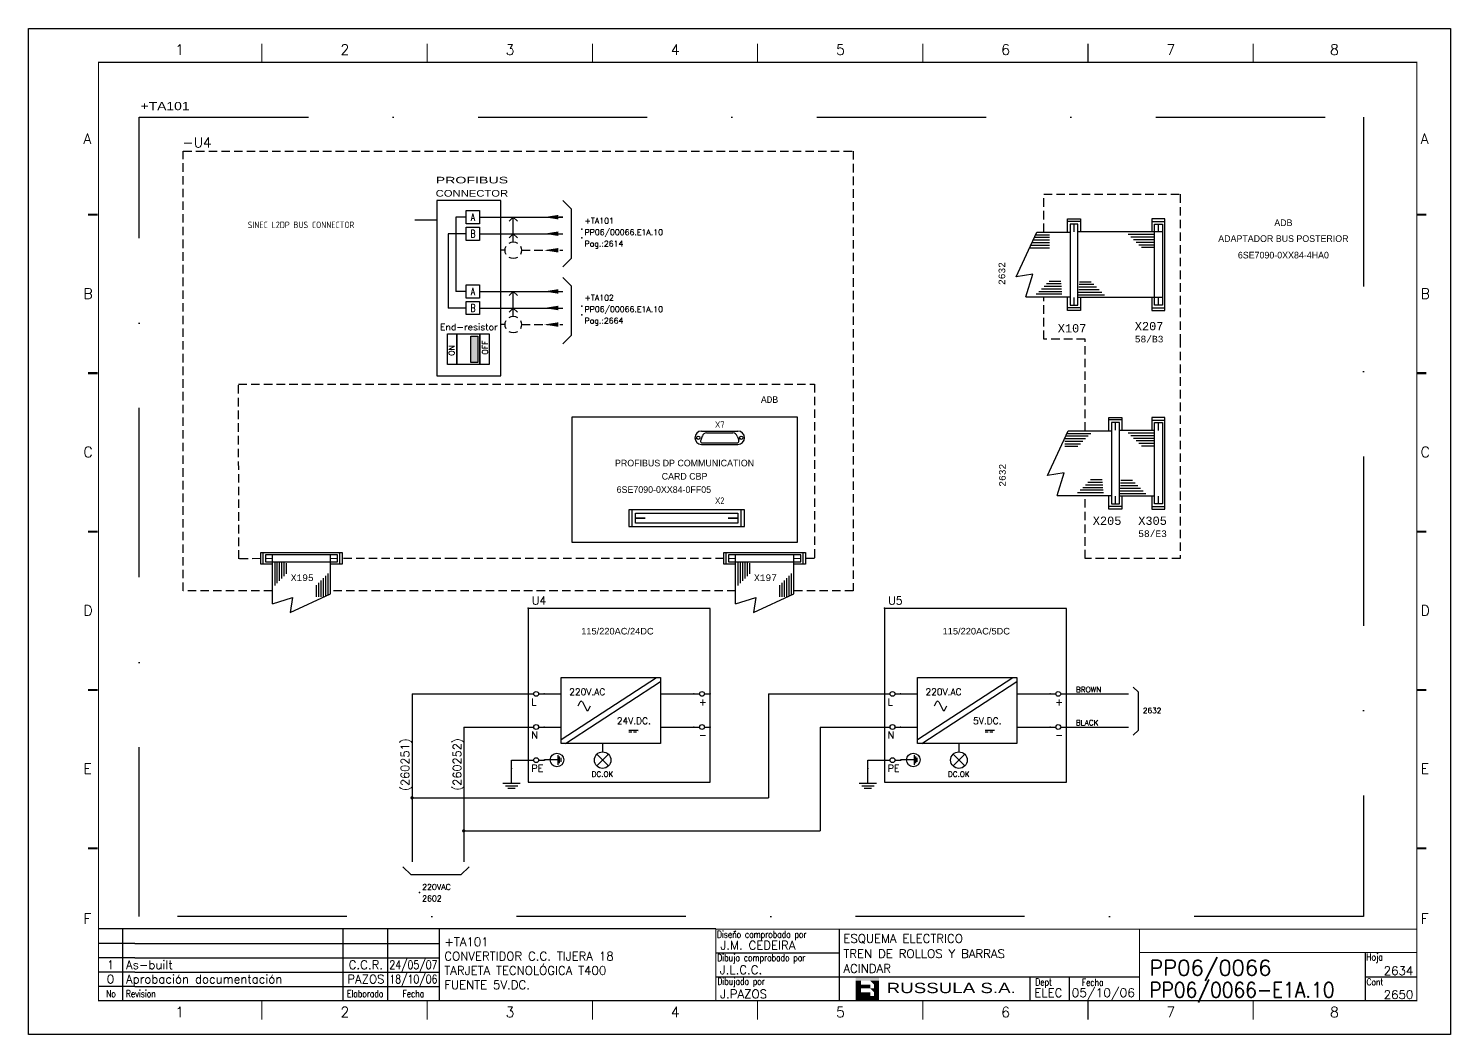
# Model space of a CAD drawing. Extents: x -25 to 1044, y -25744 to 292.
# Drawn here: x 65.1 to 485.1, y -5676.5 to -5379.5 of the extents above; entities that cross this region are included whole.
import ezdxf
from ezdxf.enums import TextEntityAlignment as Align

# ---------------------------------------------------------------- set-up
doc = ezdxf.new("R2010")
doc.units = 0
doc.header["$LTSCALE"] = 10
doc.header["$MEASUREMENT"] = 0
for name, pattern in [('DASHDOT', [1, 0.5, -0.25, 0, -0.25]), ('DASHED2', [0.375, 0.25, -0.125]), ('HIDDEN', [0.375, 0.25, -0.125])]:
    doc.linetypes.add(name, pattern=pattern)
doc.layers.get('0').update_dxf_attribs({"linetype": 'CONTINUOUS'})
for name, color, linetype in [('1', 7, 'CONTINUOUS'), ('10', 5, 'CONTINUOUS'), ('102', 7, 'CONTINUOUS'), ('2', 7, 'CONTINUOUS'), ('4', 7, 'HIDDEN'), ('8', 1, 'CONTINUOUS'), ('9', 6, 'CONTINUOUS'), ('ATRIBUTOS', 6, 'CONTINUOUS'), ('DIBUJO', 7, 'CONTINUOUS'), ('NODE', 7, 'CONTINUOUS')]:
    doc.layers.add(name, color=color, linetype=linetype)
doc.styles.add('CROSSREF', font='MONOTXT', dxfattribs={"height": 2})
doc.styles.add('DIN', font='DIN.shx', dxfattribs={"width": 0.85})
doc.styles.add('HELVETICA', font='HELV.SHX')
doc.styles.add('LABEL', font='SIMPLEX', dxfattribs={"width": 0.8, "height": 4})
doc.styles.add('ROMANS', font='romans')
doc.styles.get("Standard").update_dxf_attribs({"font": 'simplex'})
doc.styles.add('TXT', font='txt')

# ---------------------------------------------------------------- blocks, each defined once
blk = doc.blocks.new('ITEM')
at = {"layer": 'ATRIBUTOS', "style": 'HELVETICA', "width": 1.2}
blk.add_attdef('ITEM', (0, 1.25), '', height=2.5, dxfattribs=at)
blk = doc.blocks.new('ELEC0042')
at = {"layer": '102'}
for p, q in [((2, 2), (-2, 2)), ((-2, 2), (-2, -2)), ((2, -2), (2, 2)), ((-2, -2), (2, -2))]:
    blk.add_line(p, q, dxfattribs=at)
blk.add_attdef('TB', text='', height=2.25, dxfattribs=at).set_placement((0, 3), align=Align.CENTER)
at = {"layer": '102', "width": 0.75}
blk.add_attdef('TN', text='', height=2.25, dxfattribs=at).set_placement((0, 0), align=Align.MIDDLE)
blk = doc.blocks.new('$030107')
at = {"layer": '102'}
for start, end in [(150, 210), (60, 120), (330, 30), (240, 300)]:
    blk.add_arc((0, 0), 2.5, start, end, dxfattribs=at)
blk = doc.blocks.new('NOD', base_point=(237.5, 170))
at = {"layer": 'NODE'}
blk.add_point((237.5, 170), dxfattribs=at)
blk = doc.blocks.new('$$PLL21C')
for p, q in [((-2.5, 0), (-0.75, 0)), ((0.75, 0), (2.5, 0))]:
    blk.add_line(p, q)
at = {"layer": '2'}
blk.add_circle((0, 0), 0.75, dxfattribs=at)
for p in [(-2.5, 0), (2.5, 0)]:
    blk.add_blockref('NOD', p, dxfattribs=at)
at = {"layer": '8'}
blk.add_attdef('*A', (-1.5, -3.575), '', height=2.15, dxfattribs=at)
at = {"layer": '9'}
blk.add_attdef('ID', (-1.5, 1.25), '', height=2.15, dxfattribs=at)
blk = doc.blocks.new('$020203')
at = {"layer": '2'}
blk.add_line((-3.75, 0), (3.75, 0), dxfattribs=at)
at = {"layer": '4'}
blk.add_line((-3.75, -1.5), (3.75, -1.5), dxfattribs=at)
blk = doc.blocks.new('$021503')
at = {"layer": '2'}
for p, q in [((0, -10), (0, 0)), ((-3.5, -10), (3.5, -10)), ((-2.5, -11), (2.5, -11)), ((-1.5, -12), (1.5, -12))]:
    blk.add_line(p, q, dxfattribs=at)
blk.add_circle((0, -9), 5, dxfattribs=at)
blk.add_blockref('NOD', (0, 0), dxfattribs=at)
blk = doc.blocks.new('$020406')
at = {"layer": '2'}
for p, q in [((-5, 0), (-3.4, 3.2)), ((-1.6, 3.2), (0, 0)), ((0, 0), (1.6, -3.2)), ((3.4, -3.2), (5, 0))]:
    blk.add_line(p, q, dxfattribs=at)
for centre, start, end in [((-2.5, 2.8), 26.5651, 153.4349), ((2.5, -2.8), 206.5651, 333.4349)]:
    blk.add_arc(centre, 1, start, end, dxfattribs=at)
blk = doc.blocks.new('$PP313')
at = {"layer": '2'}
blk.add_blockref('NOD', (0, 0), dxfattribs=at)
at = {"layer": '8'}
blk.add_attdef('1A', (1, -3.325), '', height=2.15, dxfattribs=at)
at = {"layer": '9'}
blk.add_attdef('ID', (1, 1), '', height=2.15, dxfattribs=at)
blk = doc.blocks.new('$$PLR12C')
for p, q in [((-2.5, 0), (-0.75, 0)), ((0.75, 0), (2.5, 0))]:
    blk.add_line(p, q)
at = {"layer": '2'}
blk.add_circle((0, 0), 0.75, dxfattribs=at)
for p in [(-2.5, 0), (2.5, 0)]:
    blk.add_blockref('NOD', p, dxfattribs=at)
at = {"layer": '8'}
blk.add_attdef('*A', text='', height=2.15, dxfattribs=at).set_placement((1.5, -3.575), align=Align.RIGHT)
at = {"layer": '9'}
blk.add_attdef('ID', text='', height=2.15, dxfattribs=at).set_placement((1.5, 1.25), align=Align.RIGHT)
blk = doc.blocks.new('$021501')
at = {"layer": '2'}
for p, q in [((0, -6), (0, 0)), ((-3.5, -6), (3.5, -6)), ((-2.5, -7), (2.5, -7)), ((-1.5, -8), (1.5, -8))]:
    blk.add_line(p, q, dxfattribs=at)
blk.add_blockref('NOD', (0, 0), dxfattribs=at)
blk = doc.blocks.new('newcajec')
at = {"layer": '1'}
for p, q in [((179.4, 20.85), (0.13, 20.85)), ((7, 20.85), (7, 0)), ((71, 20.85), (71, 0)), ((84, 20.85), (84, 0.09)), ((99, 20.85), (99, 0)), ((215.2, 20.8), (215.2, 0)), ((10.6, 16.64), (0, 16.64)), ((10.6, 16.64), (99, 16.64)), ((184.64, 20.18), (184.81, 20.01)), ((184.81, 20.01), (185.18, 20.25)), ((10.6, 12.48), (0, 12.48)), ((10.6, 12.48), (99, 12.48)), ((179.4, 13.87), (215.2, 13.87)), ((368, 14.06), (368, 0)), ((10.6, 8.32), (0, 8.32)), ((10.6, 8.32), (99, 8.32)), ((10.6, 4.16), (0, 4.16)), ((10.6, 4.16), (99, 4.16)), ((179.4, 6.93), (267.63, 6.93)), ((267.63, 6.93), (302.5, 6.93)), ((270.63, 6.91), (270.63, 0)), ((282.07, 6.93), (282.07, 0)), ((368, 6.93), (383, 6.93))]:
    blk.add_line(p, q, dxfattribs=at)
for points in [[(47.5, 272.5, 0.3, 0.3, 0), (47.5, 277.91, 0.3, 0.3, 0)], [(95.5, 272.5, 0.3, 0.3, 0), (95.5, 277.91, 0.3, 0.3, 0)], [(143.5, 272.5, 0.3, 0.3, 0), (143.5, 277.91, 0.3, 0.3, 0)], [(191.5, 272.5, 0.3, 0.3, 0), (191.5, 277.91, 0.3, 0.3, 0)], [(239.5, 272.5, 0.3, 0.3, 0), (239.5, 277.91, 0.3, 0.3, 0)], [(287.5, 272.5, 0.3, 0.3, 0), (287.5, 277.91, 0.3, 0.3, 0)], [(335.5, 272.5, 0.3, 0.3, 0), (335.5, 277.91, 0.3, 0.3, 0)], [(-2.99, 228.23, 0.6, 0.6, 0), (-0.18, 228.23, 0.6, 0.6, 0)], [(383.01, 228.23, 0.6, 0.6, 0), (385.82, 228.23, 0.6, 0.6, 0)], [(-2.99, 182.23, 0.6, 0.6, 0), (-0.18, 182.23, 0.6, 0.6, 0)], [(383.01, 182.23, 0.6, 0.6, 0), (385.82, 182.23, 0.6, 0.6, 0)], [(-2.99, 136.23, 0.6, 0.6, 0), (-0.18, 136.23, 0.6, 0.6, 0)], [(383.01, 136.23, 0.6, 0.6, 0), (385.82, 136.23, 0.6, 0.6, 0)], [(-2.99, 90.23, 0.6, 0.6, 0), (-0.18, 90.23, 0.6, 0.6, 0)], [(383.01, 90.23, 0.6, 0.6, 0), (385.82, 90.23, 0.6, 0.6, 0)], [(-2.99, 44.23, 0.6, 0.6, 0), (-0.18, 44.23, 0.6, 0.6, 0)], [(383.01, 44.23, 0.6, 0.6, 0), (385.82, 44.23, 0.6, 0.6, 0)], [(383, 20.8, 0.3, 0.3, 0), (179.4, 20.8, 0.3, 0.3, 0), (179.4, 0, 0.3, 0.3, 0)], [(302.5, 20.8, 0.3, 0.3, 0), (302.5, 0, 0.3, 0.3, 0)], [(302.5, 14, 0.3, 0.3, 0), (383, 14, 0.3, 0.3, 0)], [(47.5, -5.5, 0.3, 0.3, 0), (47.5, -0.09, 0.3, 0.3, 0)], [(95.5, -5.5, 0.3, 0.3, 0), (95.5, -0.09, 0.3, 0.3, 0)], [(143.5, -5.5, 0.3, 0.3, 0), (143.5, -0.09, 0.3, 0.3, 0)], [(191.5, -5.5, 0.3, 0.3, 0), (191.5, -0.09, 0.3, 0.3, 0)], [(239.5, -5.5, 0.3, 0.3, 0), (239.5, -0.09, 0.3, 0.3, 0)], [(287.5, -5.5, 0.3, 0.3, 0), (287.5, -0.09, 0.3, 0.3, 0)], [(335.5, -5.5, 0.3, 0.3, 0), (335.5, -0.09, 0.3, 0.3, 0)]]:
    blk.add_lwpolyline(points, format="xyseb", dxfattribs=at)
at = {"layer": '1', "const_width": 0.3}
blk.add_lwpolyline([(0, 0), (0, 272.5), (383, 272.5), (383, 0)], close=True, dxfattribs=at)
at = {"layer": '2', "color": 14}
for p, q in [((221.42, 4.69), (221.42, 5.81)), ((221.42, 2.47), (221.42, 3.58))]:
    blk.add_line(p, q, dxfattribs=at)
for points in [[(220.05, 5.81), (220.05, 6.92), (226.74, 5.81), (226.74, 6.92)], [(221.42, 2.47), (220.05, 2.47), (221.42, 5.81), (220.05, 5.81)], [(221.42, 4.69), (224.25, 4.69), (221.42, 3.58), (224.25, 3.58)], [(224.25, 5.81), (225.37, 5.81), (225.37, 4.69)], [(225.37, 5.81), (226.74, 5.81), (225.37, 1.35), (226.74, 1.35)], [(224.25, 0.24), (224.25, 2.47), (220.05, 0.24), (220.05, 2.47)], [(224.25, 3.58), (225.37, 3.58), (225.37, 2.47)], [(226.74, 1.35), (226.74, 0.24), (224.25, 1.35), (224.25, 0.24)]]:
    blk.add_solid(points, dxfattribs=at)
at = {"layer": '1', "style": 'ROMANS'}
for s, p in [('1', (22.29, 274.68)), ('2', (70.29, 274.68)), ('3', (118.29, 274.68)), ('4', (166.29, 274.68)), ('5', (214.29, 274.68)), ('6', (262.29, 274.68)), ('7', (310.29, 274.68)), ('8', (357.79, 274.68)), ('A', (-4.37, 248.84)), ('A', (384.13, 248.84)), ('B', (-4.37, 203.84)), ('B', (384.13, 203.84)), ('C', (-4.37, 157.84)), ('C', (384.13, 157.84)), ('D', (-4.37, 111.84)), ('D', (384.13, 111.84)), ('E', (-4.37, 65.84)), ('E', (384.13, 65.84)), ('F', (-4.37, 22.34)), ('F', (384.13, 22.34)), ('1', (22.29, -4.82)), ('2', (70.29, -4.82)), ('3', (118.29, -4.82)), ('4', (166.29, -4.82)), ('5', (214.29, -4.82)), ('6', (262.29, -4.82)), ('7', (310.29, -4.82)), ('8', (357.79, -4.82))]:
    blk.add_text(s, height=3, dxfattribs=at).set_placement(p)
at = {"layer": '1', "style": 'LABEL', "width": 0.8}
for s, p in [('Diseno comprobado por', (179.73, 18.27)), ('Dibujo comprobado por', (179.81, 11.47)), ('Hoja', (368.38, 11.66)), ('Dibujado por', (179.83, 4.64)), ('Fecha', (285.71, 4.3)), ('Cont', (368.43, 4.46)), ('No', (2.23, 1.05)), ('Revision', (8, 1.05))]:
    blk.add_text(s, height=2, dxfattribs=at).set_placement(p)
for s, p in [('Dept', (274.61, 4.44)), ('Elaborado', (77.5, 1.05)), ('Fecha', (91.5, 1.05))]:
    blk.add_text(s, height=2, dxfattribs=at).set_placement(p, align=Align.CENTER)
at = {"layer": '10', "style": 'ROMANS'}
for tag, p in [('REV41', (3.5, 18.74)), ('REV43', (77.7, 18.74)), ('REV31', (3.5, 14.58)), ('REV33', (77.7, 14.58)), ('REV21', (3.5, 10.42)), ('REV23', (77.7, 10.42)), ('REV11', (3.5, 6.27)), ('REV13', (77.7, 6.27))]:
    blk.add_attdef(tag, text='', height=2.5, dxfattribs=at).set_placement(p, align=Align.MIDDLE)
for tag, p, height in [('REV42', (8, 17.49), 2.5), ('SHEETNAME1', (100.5, 15.83), 2.5), ('DESIGNCHECK', (180.74, 14.83), 2.5), ('DOCUMENTTYPE', (216.43, 16.8), 2.5), ('NOTA', (305.32, 15.8), 3), ('REV32', (8, 13.33), 2.5), ('SHEETNAME2', (100.5, 11.67), 2.5), ('OBJECT', (216.43, 12.4), 2.5), ('REV22', (8, 9.17), 2.5), ('SHEETNAME3', (100.5, 7.51), 2.5), ('DRAWINGCHECK', (180.53, 7.71), 2.5), ('CUSTOMER', (216.43, 8.08), 2.5), ('ORDER', (305.32, 7.3), 4.5), ('REV12', (8, 5.01), 2.5), ('SHEETNAME4', (100.5, 3.35), 2.5), ('DOCUMENT_ID', (305.32, 0.93), 4.4), ('USER', (180.63, 0.71), 2.5), ('DEPARTMENT', (271.93, 1.05), 2.5)]:
    blk.add_attdef(tag, p, '', height=height, dxfattribs=at)
for tag, width, p, p2 in [('REV44', 1.221199, (84.53, 17.49), (98.48, 17.49)), ('REV34', 1.221199, (84.53, 13.33), (98.48, 13.33)), ('REV24', 1.221199, (84.53, 9.17), (98.48, 9.17)), ('REV14', 1.221199, (84.53, 5.01), (98.48, 5.01)), ('CREATED2', 7.039915, (282.71, 1.05), (301.14, 1.05))]:
    blk.add_attdef(tag, text='', height=2.5, dxfattribs=dict(at, width=width)).set_placement(p, p2, align=Align.FIT)
for tag, p in [('SHEET', (382, 7.43)), ('NEXTSHEET', (382, 0.5))]:
    blk.add_attdef(tag, text='', height=2.5, dxfattribs=at).set_placement(p, align=Align.RIGHT)
at = {"layer": 'DIBUJO', "color": 14, "style": 'HELVETICA', "width": 1.3}
blk.add_text('RUSSULA S.A.', height=3, dxfattribs=at).set_placement((229, 2.19))

msp = doc.modelspace()

# ---------------------------------------------------------------- hatches: boundary and pattern name
at = {"layer": '2'}
msp.add_hatch(color=256, dxfattribs=at).paths.add_polyline_path([(195.86, -5478.08), (197.91, -5478.08), (197.91, -5470.29), (195.86, -5470.29)])

# ---------------------------------------------------------------- linework, layer by layer
for p, q in [((185.75, -5430.3), (185.75, -5482.06)), ((204.64, -5430.3), (185.75, -5430.3)), ((204.64, -5482.06), (204.64, -5430.3)), ((222.98, -5430.3), (225.43, -5432.74)), ((225.43, -5432.74), (225.43, -5447.4)), ((185.75, -5436.05), (179.31, -5436.05)), ((191.37, -5435.18), (191.37, -5457.11)), ((194.47, -5435.18), (191.37, -5435.18)), ((198.38, -5435.18), (222.98, -5435.18)), ((208.35, -5435.18), (207.13, -5436.4)), ((208.35, -5442.51), (208.35, -5435.18)), ((208.35, -5435.18), (209.57, -5436.4)), ((222.98, -5435.18), (221.92, -5435.18)), ((372.02, -5435.66), (375.89, -5435.66)), ((372.02, -5439.6), (372.02, -5435.66)), ((375.89, -5436.43), (372.02, -5436.43)), ((372.79, -5437.21), (372.79, -5461.2)), ((375.11, -5437.21), (372.79, -5437.21)), ((375.11, -5461.2), (375.11, -5437.21)), ((375.89, -5435.66), (375.89, -5439.53)), ((396.94, -5435.67), (396.94, -5439.54)), ((400.81, -5435.67), (396.94, -5435.67)), ((396.94, -5436.44), (400.81, -5436.44)), ((397.71, -5461.21), (397.71, -5437.21)), ((397.71, -5437.21), (400.03, -5437.21)), ((400.03, -5437.21), (400.03, -5461.21)), ((400.81, -5462.75), (400.81, -5435.67)), ((189.14, -5440.07), (189.14, -5462)), ((194.47, -5440.07), (189.14, -5440.07)), ((198.38, -5440.07), (222.98, -5440.07)), ((208.35, -5440.07), (207.13, -5441.29)), ((208.35, -5440.07), (209.57, -5441.29)), ((356.83, -5452.83), (362.98, -5439.6)), ((361.56, -5442.66), (366.67, -5442.66)), ((361.97, -5441.9), (366.67, -5441.9)), ((362.27, -5441.13), (366.67, -5441.13)), ((362.62, -5440.37), (366.67, -5440.37)), ((362.98, -5439.6), (372.79, -5439.6)), ((372.79, -5439.54), (372.79, -5439.54)), ((400.03, -5439.54), (375.11, -5439.54)), ((397.71, -5440.31), (389.97, -5440.31)), ((397.71, -5441.08), (390.74, -5441.08)), ((397.71, -5441.86), (391.52, -5441.86)), ((397.71, -5442.63), (392.29, -5442.63)), ((225.43, -5447.4), (222.98, -5449.84)), ((360.85, -5444.19), (366.67, -5444.19)), ((361.21, -5443.43), (366.67, -5443.43)), ((397.71, -5443.41), (393.07, -5443.41)), ((397.71, -5444.18), (393.84, -5444.18)), ((222.98, -5453.02), (225.43, -5455.46)), ((225.43, -5455.46), (225.43, -5470.12)), ((361.8, -5452.05), (356.83, -5452.83)), ((359.68, -5458.72), (361.8, -5452.05)), ((370.21, -5455.66), (365.09, -5455.66)), ((370.15, -5454.9), (365.85, -5454.9)), ((370.09, -5454.13), (366.62, -5454.13)), ((375.4, -5455.79), (380.58, -5455.79)), ((375.46, -5455.01), (379.81, -5455.01)), ((375.52, -5454.24), (379.03, -5454.24)), ((194.47, -5457.11), (191.37, -5457.11)), ((198.38, -5457.11), (222.98, -5457.11)), ((208.35, -5457.11), (207.13, -5458.33)), ((208.35, -5464.44), (208.35, -5457.11)), ((208.35, -5457.11), (209.57, -5458.33)), ((359.68, -5458.72), (372.79, -5458.72)), ((370.38, -5457.96), (362.79, -5457.96)), ((370.32, -5457.19), (363.56, -5457.19)), ((370.26, -5456.43), (364.32, -5456.43)), ((372.02, -5462.74), (372.02, -5458.72)), ((372.79, -5458.88), (372.79, -5458.88)), ((400.03, -5458.88), (375.11, -5458.88)), ((375.22, -5458.11), (382.9, -5458.11)), ((375.28, -5457.34), (382.13, -5457.34)), ((375.34, -5456.56), (381.36, -5456.56)), ((375.89, -5458.88), (375.89, -5462.74)), ((396.94, -5458.88), (396.94, -5462.75)), ((194.47, -5462), (189.14, -5462)), ((198.38, -5462), (222.98, -5462)), ((208.35, -5462), (207.13, -5463.22)), ((208.35, -5462), (209.57, -5463.22)), ((375.89, -5461.97), (372.02, -5461.97)), ((375.89, -5462.74), (372.02, -5462.74)), ((372.79, -5461.2), (375.11, -5461.2)), ((396.94, -5461.98), (400.81, -5461.98)), ((396.94, -5462.75), (400.81, -5462.75)), ((400.03, -5461.21), (397.71, -5461.21)), ((225.43, -5470.12), (222.98, -5472.56)), ((185.75, -5482.06), (204.64, -5482.06)), ((384.23, -5498.23), (384.23, -5494.29)), ((384.23, -5494.29), (388.1, -5494.29)), ((388.1, -5495.06), (384.23, -5495.06)), ((385.01, -5495.84), (385.01, -5519.83)), ((387.33, -5495.84), (385.01, -5495.84)), ((387.33, -5519.83), (387.33, -5495.84)), ((388.1, -5494.29), (388.1, -5498.16)), ((396.94, -5494.3), (396.94, -5498.17)), ((400.81, -5494.3), (396.94, -5494.3)), ((396.94, -5495.07), (400.81, -5495.07)), ((397.71, -5519.84), (397.71, -5495.84)), ((397.71, -5495.84), (400.03, -5495.84)), ((400.03, -5495.84), (400.03, -5519.84)), ((400.81, -5521.38), (400.81, -5494.3)), ((263.93, -5498.34), (274.68, -5498.34)), ((366.1, -5511.46), (372.24, -5498.23)), ((371.24, -5500.53), (377.36, -5500.53)), ((371.24, -5501.29), (376.59, -5501.29)), ((371.53, -5499.76), (378.12, -5499.76)), ((371.89, -5499), (378.89, -5499)), ((372.24, -5498.23), (385.01, -5498.23)), ((397.71, -5498.17), (387.33, -5498.17)), ((397.71, -5498.94), (389.97, -5498.94)), ((397.71, -5499.71), (390.74, -5499.71)), ((397.71, -5500.49), (391.52, -5500.49)), ((397.71, -5501.26), (392.29, -5501.26)), ((263.93, -5502.25), (274.68, -5502.25)), ((371.24, -5502.06), (375.83, -5502.06)), ((371.24, -5502.82), (375.06, -5502.82)), ((397.71, -5502.04), (393.07, -5502.04)), ((397.71, -5502.81), (393.84, -5502.81)), ((371.07, -5510.68), (366.1, -5511.46)), ((368.95, -5517.35), (371.07, -5510.68)), ((382.42, -5514.29), (377.3, -5514.29)), ((382.36, -5513.53), (378.07, -5513.53)), ((382.3, -5512.76), (378.83, -5512.76)), ((387.62, -5514.42), (392.8, -5514.42)), ((387.68, -5513.64), (392.02, -5513.64)), ((387.74, -5512.87), (391.25, -5512.87)), ((368.95, -5517.35), (385.01, -5517.35)), ((382.6, -5516.59), (375.01, -5516.59)), ((382.54, -5515.82), (375.77, -5515.82)), ((382.48, -5515.06), (376.54, -5515.06)), ((384.23, -5521.37), (384.23, -5517.35)), ((397.71, -5517.51), (387.33, -5517.51)), ((387.44, -5516.74), (395.12, -5516.74)), ((387.5, -5515.97), (394.34, -5515.97)), ((387.56, -5515.19), (393.57, -5515.19)), ((388.1, -5517.51), (388.1, -5521.37)), ((396.94, -5517.51), (396.94, -5521.38)), ((276.66, -5521.58), (242.46, -5521.58)), ((242.46, -5521.58), (242.46, -5526.47)), ((243.43, -5526.47), (243.43, -5521.58)), ((244.41, -5522.56), (274.7, -5522.56)), ((244.41, -5525.49), (244.41, -5522.56)), ((274.7, -5522.56), (274.7, -5525.49)), ((275.68, -5526.47), (275.68, -5521.58)), ((276.66, -5526.47), (276.66, -5521.58)), ((388.1, -5520.6), (384.23, -5520.6)), ((388.1, -5521.37), (384.23, -5521.37)), ((385.01, -5519.83), (387.33, -5519.83)), ((396.94, -5520.61), (400.81, -5520.61)), ((396.94, -5521.38), (400.81, -5521.38)), ((400.03, -5519.84), (397.71, -5519.84)), ((242.46, -5526.47), (247.06, -5526.47)), ((274.7, -5525.49), (244.41, -5525.49)), ((247.06, -5526.47), (276.66, -5526.47)), ((133.75, -5534.21), (157.82, -5534.21)), ((133.75, -5537.65), (133.75, -5534.21)), ((134.44, -5537.65), (134.44, -5534.21)), ((156.45, -5534.9), (135.12, -5534.9)), ((135.12, -5534.9), (135.12, -5536.96)), ((137.18, -5549.34), (137.18, -5534.89)), ((154.38, -5546.37), (154.38, -5534.89)), ((156.45, -5536.96), (156.45, -5534.9)), ((157.14, -5537.65), (157.14, -5534.21)), ((157.82, -5534.21), (157.82, -5537.65)), ((270.55, -5534.21), (294.63, -5534.21)), ((270.55, -5537.65), (270.55, -5534.21)), ((271.24, -5537.65), (271.24, -5534.21)), ((293.25, -5534.9), (271.93, -5534.9)), ((271.93, -5534.9), (271.93, -5536.96)), ((273.98, -5549.34), (273.98, -5534.89)), ((291.18, -5546.37), (291.18, -5534.89)), ((293.25, -5536.96), (293.25, -5534.9)), ((293.94, -5537.65), (293.94, -5534.21)), ((294.63, -5534.21), (294.63, -5537.65)), ((137.19, -5537.65), (133.75, -5537.65)), ((135.12, -5536.96), (156.45, -5536.96)), ((137.87, -5537.06), (137.87, -5543.89)), ((138.55, -5537.11), (138.55, -5543.2)), ((139.24, -5537.17), (139.24, -5542.51)), ((139.93, -5537.22), (139.93, -5541.82)), ((140.62, -5537.27), (140.62, -5541.14)), ((141.31, -5537.33), (141.31, -5540.45)), ((157.82, -5537.65), (154.39, -5537.65)), ((273.99, -5537.65), (270.55, -5537.65)), ((271.93, -5536.96), (293.25, -5536.96)), ((274.67, -5537.06), (274.67, -5543.89)), ((275.36, -5537.11), (275.36, -5543.2)), ((276.05, -5537.17), (276.05, -5542.51)), ((276.73, -5537.22), (276.73, -5541.82)), ((277.42, -5537.27), (277.42, -5541.14)), ((278.11, -5537.33), (278.11, -5540.45)), ((294.63, -5537.65), (291.19, -5537.65)), ((150.25, -5547.28), (150.25, -5543.84)), ((150.94, -5547.28), (150.94, -5543.15)), ((151.63, -5547.28), (151.63, -5542.46)), ((152.31, -5547.28), (152.31, -5541.77)), ((153, -5547.01), (153, -5541.08)), ((153.69, -5546.69), (153.69, -5540.4)), ((287.05, -5547.28), (287.05, -5543.84)), ((287.74, -5547.28), (287.74, -5543.15)), ((288.43, -5547.28), (288.43, -5542.46)), ((289.12, -5547.28), (289.12, -5541.77)), ((289.8, -5547.01), (289.8, -5541.08)), ((290.49, -5546.69), (290.49, -5540.4)), ((137.18, -5549.34), (143.18, -5547.43)), ((142.48, -5551.9), (154.38, -5546.37)), ((143.18, -5547.43), (142.48, -5551.9)), ((273.98, -5549.34), (279.99, -5547.43)), ((279.28, -5551.9), (291.18, -5546.37)), ((279.99, -5547.43), (279.28, -5551.9)), ((266.47, -5550.68), (212.73, -5550.68)), ((212.73, -5550.68), (212.73, -5601.98)), ((266.47, -5601.98), (266.47, -5550.68)), ((371.71, -5550.68), (317.96, -5550.68)), ((317.96, -5550.68), (317.96, -5601.98)), ((371.71, -5601.98), (371.71, -5550.68)), ((222.5, -5571.04), (251.82, -5571.04)), ((222.5, -5589.36), (250.6, -5571.04)), ((222.5, -5590.58), (222.5, -5571.04)), ((223.72, -5590.58), (251.82, -5572.26)), ((251.82, -5571.04), (251.82, -5590.58)), ((266.47, -5575.92), (266.47, -5571.04)), ((327.73, -5571.04), (357.05, -5571.04)), ((327.73, -5589.36), (355.83, -5571.04)), ((327.73, -5590.58), (327.73, -5571.04)), ((328.95, -5590.58), (357.05, -5572.26)), ((357.05, -5571.04), (357.05, -5590.58)), ((371.71, -5575.92), (371.71, -5571.04)), ((217.62, -5575.92), (222.5, -5575.92)), ((251.82, -5575.92), (261.59, -5575.92)), ((322.85, -5575.92), (327.73, -5575.92)), ((357.05, -5575.92), (366.82, -5575.92)), ((392.94, -5575.4), (391.44, -5573.9)), ((392.94, -5586.63), (392.94, -5575.4)), ((217.62, -5585.7), (222.5, -5585.7)), ((251.82, -5585.7), (261.59, -5585.7)), ((322.85, -5585.7), (327.73, -5585.7)), ((357.05, -5585.7), (366.82, -5585.7)), ((392.94, -5586.63), (391.44, -5588.13)), ((251.82, -5590.58), (222.5, -5590.58)), ((232.99, -5597.19), (236.44, -5593.74)), ((236.44, -5597.19), (232.99, -5593.74)), ((234.72, -5590.58), (234.72, -5593.02)), ((357.05, -5590.58), (327.73, -5590.58)), ((338.22, -5597.19), (341.68, -5593.74)), ((341.68, -5597.19), (338.22, -5593.74)), ((339.95, -5590.58), (339.95, -5593.02)), ((207.84, -5600.35), (207.84, -5595.47)), ((207.84, -5595.47), (212.73, -5595.47)), ((313.08, -5600.35), (313.08, -5595.47)), ((313.08, -5595.47), (317.96, -5595.47)), ((212.73, -5601.98), (266.47, -5601.98)), ((317.96, -5601.98), (371.71, -5601.98)), ((178.18, -5629.36), (175.73, -5626.92)), ((195.28, -5626.92), (192.83, -5629.36)), ((192.83, -5629.36), (178.18, -5629.36))]:
    msp.add_line(p, q)
at = {"linetype": 'HIDDEN'}
for p, q in [((365, -5428.44), (405.31, -5428.44)), ((365, -5439.6), (365, -5428.44)), ((405.31, -5428.44), (405.31, -5471.19)), ((205.91, -5444.95), (204.64, -5444.95)), ((210.79, -5444.95), (222.98, -5444.95)), ((365, -5471.19), (365, -5458.72)), ((205.91, -5466.88), (204.64, -5466.88)), ((210.79, -5466.88), (222.98, -5466.88)), ((377.21, -5471.19), (365, -5471.19)), ((377.21, -5498.23), (377.21, -5471.19)), ((405.31, -5471.19), (405.31, -5535.93)), ((377.21, -5535.93), (377.21, -5517.35)), ((405.31, -5535.93), (377.21, -5535.93))]:
    msp.add_line(p, q, dxfattribs=at)
at = {"color": 3, "linetype": 'Continuous'}
for p, q in [((225.69, -5531.23), (225.69, -5494.1)), ((225.69, -5494.1), (292.14, -5494.1)), ((292.14, -5494.1), (292.14, -5531.23)), ((247.19, -5531.23), (225.69, -5531.23)), ((292.14, -5531.23), (247.19, -5531.23))]:
    msp.add_line(p, q, dxfattribs=at)
at = {"color": 1}
for p, q in [((264.17, -5499.81), (263.68, -5501.03)), ((263.93, -5501.76), (274.68, -5501.76)), ((265.39, -5498.83), (273.21, -5498.83)), ((274.43, -5499.81), (274.92, -5501.03))]:
    msp.add_line(p, q, dxfattribs=at)
at = {"linetype": 'HIDDEN'}
for points in [[(137.18, -5545.54), (110.88, -5545.54), (110.88, -5415.71), (308.75, -5415.71), (308.75, -5545.54), (291.18, -5545.54)], [(273.98, -5545.54), (154.38, -5545.54)]]:
    msp.add_lwpolyline(points, dxfattribs=at)
for points, const_width in [([(373.95, -5437.21), (373.95, -5439.53)], 0.387), ([(398.87, -5437.21), (398.87, -5439.54)], 0.387), ([(373.95, -5458.88), (373.95, -5461.2)], 0.387), ([(398.87, -5458.88), (398.87, -5461.21)], 0.387), ([(386.17, -5495.84), (386.17, -5498.16)], 0.387), ([(398.87, -5495.84), (398.87, -5498.17)], 0.387), ([(386.17, -5517.51), (386.17, -5519.83)], 0.387), ([(398.87, -5517.51), (398.87, -5519.84)], 0.387), ([(244.41, -5524.03), (247.34, -5524.03)], 0.489), ([(271.77, -5524.03), (274.7, -5524.03)], 0.489), ([(137.19, -5535.93), (135.12, -5535.93)], 0.344), ([(156.45, -5535.93), (154.39, -5535.93)], 0.344), ([(273.99, -5535.93), (271.93, -5535.93)], 0.344), ([(293.25, -5535.93), (291.19, -5535.93)], 0.344)]:
    msp.add_lwpolyline(points, dxfattribs=dict(const_width=const_width))
at = {"linetype": 'DASHED2'}
for points in [[(133.75, -5535.99), (127.3, -5536.03), (127.18, -5484.46), (297.31, -5484.46), (297.31, -5535.93), (294.63, -5535.93)], [(190.67, -5535.93), (157.82, -5535.93)], [(270.55, -5535.93), (190.67, -5535.93)]]:
    msp.add_lwpolyline(points, dxfattribs=at)
at = {"const_width": 0.489}
for points in [[(178.21, -5606.59, 1), (178.7, -5606.59, 1)], [(193.46, -5616.36, 1), (193.95, -5616.36, 1)]]:
    msp.add_lwpolyline(points, format="xyb", close=True, dxfattribs=at)
at = {"color": 1}
for centre in [(262.95, -5500.3), (275.65, -5500.3)]:
    msp.add_circle(centre, 0.489, dxfattribs=at)
for centre in [(234.72, -5595.47), (339.95, -5595.47)]:
    msp.add_circle(centre, 2.44)
for centre, start, end in [((263.93, -5500.3), 90, 270), ((274.68, -5500.3), 270, 90)]:
    msp.add_arc(centre, 1.95, start, end)
for centre, radius, start, end in [((264.17, -5501.27), 0.546, 153.4349, 243.4349), ((265.41, -5500.1), 1.27, 90.7848, 166.5348), ((273.19, -5500.1), 1.27, 13.4652, 89.2152), ((274.43, -5501.27), 0.546, 296.5651, 26.5651)]:
    msp.add_arc(centre, radius, start, end, dxfattribs=at)
for points in [[(217.43, -5435.18), (221.69, -5434.51), (221.69, -5435.86)], [(217.43, -5440.07), (221.69, -5439.39), (221.69, -5440.74)], [(217.43, -5444.95), (221.69, -5444.28), (221.69, -5445.63)], [(217.43, -5457.11), (221.69, -5456.44), (221.69, -5457.79)], [(217.43, -5462), (221.69, -5461.32), (221.69, -5462.67)], [(217.43, -5466.88), (221.69, -5466.21), (221.69, -5467.56)]]:
    msp.add_solid(points)
at = {"layer": '2', "linetype": 'DASHDOT', "ltscale": 10}
for p, q in [((97.82, -5405.7), (459.46, -5405.7)), ((97.82, -5641.6), (97.82, -5405.7)), ((459.46, -5405.7), (459.46, -5641.6)), ((459.46, -5641.6), (97.82, -5641.6))]:
    msp.add_line(p, q, dxfattribs=at)
at = {"layer": '2', "color": 7}
for p, q in [((178.45, -5575.92), (212.73, -5575.92)), ((283.68, -5575.92), (317.96, -5575.92)), ((193.71, -5585.7), (212.73, -5585.7)), ((298.94, -5585.7), (317.96, -5585.7)), ((178.45, -5606.59), (283.68, -5606.59)), ((193.71, -5616.36), (298.94, -5616.36))]:
    msp.add_line(p, q, dxfattribs=at)
at = {"layer": '2'}
for points in [[(188.88, -5469.63), (191.7, -5469.63), (191.7, -5478.66), (188.88, -5478.66)], [(191.7, -5469.63), (198.43, -5469.63), (198.43, -5478.66), (191.7, -5478.66)], [(195.82, -5470.29), (197.87, -5470.29), (197.87, -5478.08), (195.82, -5478.08)], [(195.82, -5470.29), (197.87, -5470.29), (197.87, -5478.08), (195.82, -5478.08)], [(198.43, -5469.63), (201.26, -5469.63), (201.26, -5478.66), (198.43, -5478.66)]]:
    msp.add_lwpolyline(points, close=True, dxfattribs=at)
at = {"layer": 'DIBUJO'}
for p, q in [((178.45, -5575.92), (178.45, -5625.47)), ((283.68, -5575.92), (283.68, -5606.59)), ((371.67, -5575.92), (390.02, -5575.92)), ((193.71, -5585.7), (193.71, -5625.47)), ((298.94, -5585.7), (298.94, -5616.36)), ((371.67, -5585.7), (390.02, -5585.7))]:
    msp.add_line(p, q, dxfattribs=at)
msp.add_lwpolyline([(65.15, -5379.48), (485.15, -5379.48), (485.15, -5676.48), (65.15, -5676.48), (65.15, -5379.48)], dxfattribs=at)

# ---------------------------------------------------------------- block references
ref = msp.add_blockref('$PP313', (228.59, -5438.73, 0), dxfattribs=dict(xscale=0.7835924224070708, yscale=0.7835924224070708, zscale=0.7835924224070708))
ref.add_attrib('ID', '+TA101', (229.38, -5437.1, 0), dxfattribs={"layer": '9', "height": 1.685, "style": 'ROMANS'})
ref = msp.add_blockref('$PP313', (228.59, -5441.26, 0), dxfattribs=dict(xscale=0.7835924224070708, yscale=0.7835924224070708, zscale=0.7835924224070708))
ref.add_attrib('ID', 'PP06/00066.E1A.10', (229.38, -5440.47, 0), dxfattribs={"layer": '9', "height": 1.6847, "style": 'ROMANS'})
ref.add_attrib('1A', 'Pag.:2614', (229.38, -5443.86, 0), dxfattribs={"layer": '8', "height": 1.685, "style": 'ROMANS'})
for name, p, xscale, yscale, zscale in [('$030107', (208.35, -5444.95), -0.9771697498524661, 0.9771697498524661, 0.9771697498524661), ('$030107', (208.35, -5466.88), -0.9771697498524661, 0.9771697498524661, 0.9771697498524661), ('$020406', (229.34, -5579.47), 0.3664386561946748, 0.3664386561946748, 0.3664386561946748), ('$020406', (334.57, -5579.47), 0.3664386561946748, 0.3664386561946748, 0.3664386561946748), ('$020203', (243.82, -5586.59), 0.3664386561946748, 0.3664386561946748, 0.3664386561946748), ('$020203', (349.05, -5586.59), 0.3664386561946748, 0.3664386561946748, 0.3664386561946748), ('$021501', (207.84, -5597.91), 0.7328773123893495, 0.7328773123893495, 0.7328773123893495), ('$021501', (313.08, -5597.91), 0.7328773123893495, 0.7328773123893495, 0.7328773123893495)]:
    msp.add_blockref(name, p, dxfattribs=dict(xscale=xscale, yscale=yscale, zscale=zscale))
ref = msp.add_blockref('$PP313', (228.59, -5461.45, 0), dxfattribs=dict(xscale=0.7835924224070708, yscale=0.7835924224070708, zscale=0.7835924224070708))
ref.add_attrib('ID', '+TA102', (229.38, -5459.82, 0), dxfattribs={"layer": '9', "height": 1.685, "style": 'ROMANS'})
ref = msp.add_blockref('$PP313', (228.59, -5463.98, 0), dxfattribs=dict(xscale=0.7835924224070708, yscale=0.7835924224070708, zscale=0.7835924224070708))
ref.add_attrib('ID', 'PP06/00066.E1A.10', (229.38, -5463.2, 0), dxfattribs={"layer": '9', "height": 1.6847, "style": 'ROMANS'})
ref.add_attrib('1A', 'Pag.:2664', (229.38, -5466.59, 0), dxfattribs={"layer": '8', "height": 1.685, "style": 'ROMANS'})
ref = msp.add_blockref('$PP313', (212.73, -5550.65), dxfattribs=dict(xscale=1.099315968584024, yscale=1.099315968584024, zscale=1.099315968584024))
ref.add_attrib('ID', 'U4', (213.83, -5549.55), dxfattribs={"layer": '9', "height": 2.364, "style": 'ROMANS'})
ref = msp.add_blockref('$PP313', (317.96, -5550.65), dxfattribs=dict(xscale=1.099315968584024, yscale=1.099315968584024, zscale=1.099315968584024))
ref.add_attrib('ID', 'U5', (319.06, -5549.55), dxfattribs={"layer": '9', "height": 2.364, "style": 'ROMANS'})
at = {"xscale": 0.95274050610651, "yscale": 0.95274050610651, "zscale": 0.95274050610651}
for name, p, values in [('$$PLL21C', (215.11, -5575.92), {'*A': 'L'}), ('$$PLR12C', (264.06, -5575.92), {'*A': '+'}), ('$$PLL21C', (320.34, -5575.92), {'*A': 'L'}), ('$$PLR12C', (369.29, -5575.92), {'*A': '+'}), ('$$PLL21C', (215.11, -5585.7), {'*A': 'N'}), ('$$PLR12C', (264.06, -5585.7), {'*A': '-'}), ('$$PLL21C', (320.34, -5585.7), {'*A': 'N'}), ('$$PLR12C', (369.29, -5585.7), {'*A': '-'}), ('$$PLL21C', (215.11, -5595.47), {'*A': 'PE'}), ('$$PLL21C', (320.34, -5595.47), {'*A': 'PE'})]:
    msp.add_blockref(name, p, dxfattribs=at).add_auto_attribs(values)
at = {"xscale": 0.4001510125645653, "yscale": 0.4001510125645653, "zscale": 0.4001510125645653, "rotation": 90}
for p in [(217.63, -5595.41), (322.86, -5595.41)]:
    msp.add_blockref('$021503', p, dxfattribs=at)
ref = msp.add_blockref('$PP313', (180.63, -5634.55, 0), dxfattribs=dict(xscale=0.7835924224070708, yscale=0.7835924224070708, zscale=0.7835924224070708))
ref.add_attrib('ID', '220VAC', (181.42, -5633.77, 0), dxfattribs={"layer": '9', "height": 1.685, "style": 'ROMANS'})
ref.add_attrib('1A', '2602', (181.42, -5637.16, 0), dxfattribs={"layer": '8', "height": 1.685, "style": 'ROMANS'})
at = {"layer": '102'}
ref = msp.add_blockref('ELEC0042', (196.42, -5435.18), dxfattribs=dict(at, xscale=-0.9771697498524661, yscale=0.9771697498524661, zscale=0.9771697498524661))
ref.add_attrib('TN', 'A', dxfattribs={"height": 2.2, "width": 0.75}).set_placement((196.42, -5435.18), align=Align.MIDDLE)
ref = msp.add_blockref('ELEC0042', (196.42, -5440.07), dxfattribs=dict(at, xscale=-0.9771697498524661, yscale=0.9771697498524661, zscale=0.9771697498524661))
ref.add_attrib('TN', 'B', dxfattribs={"height": 2.2, "width": 0.75}).set_placement((196.42, -5440.07), align=Align.MIDDLE)
ref = msp.add_blockref('ELEC0042', (196.42, -5457.11), dxfattribs=dict(at, xscale=-0.9771697498524661, yscale=0.9771697498524661, zscale=0.9771697498524661))
ref.add_attrib('TN', 'A', dxfattribs={"height": 2.2, "width": 0.75}).set_placement((196.42, -5457.11), align=Align.MIDDLE)
ref = msp.add_blockref('ELEC0042', (196.42, -5462), dxfattribs=dict(at, xscale=-0.9771697498524661, yscale=0.9771697498524661, zscale=0.9771697498524661))
ref.add_attrib('TN', 'B', dxfattribs={"height": 2.2, "width": 0.75}).set_placement((196.42, -5462), align=Align.MIDDLE)
at = {"layer": '2', "color": 7}
ref = msp.add_blockref('newcajec', (85.82, -5666.48), dxfattribs=dict(at, xscale=1.016513761467889, yscale=1.016513761467889, zscale=1.016513761467889))
ref.add_attrib('REV24', '24/05/07', dxfattribs={"layer": '10', "height": 2.541, "style": 'ROMANS', "width": 0.728168}).set_placement((171.74, -5657.15), (185.93, -5657.15), align=Align.FIT)
ref.add_attrib('SHEETNAME3', 'TARJETA TECNOLÓGICA T400', (187.98, -5658.85), dxfattribs={"layer": '10', "height": 2.5413, "style": 'ROMANS'})
ref.add_attrib('SHEETNAME2', 'CONVERTIDOR C.C. TIJERA 18', (187.98, -5654.62), dxfattribs={"layer": '10', "height": 2.5413, "style": 'ROMANS'})
ref.add_attrib('SHEETNAME1', '+TA101', (187.98, -5650.39), dxfattribs={"layer": '10', "height": 2.541, "style": 'ROMANS'})
ref.add_attrib('USER', 'J.PAZOS', (269.44, -5665.76), dxfattribs={"layer": '10', "height": 2.541, "style": 'ROMANS'})
ref.add_attrib('DRAWINGCHECK', 'J.L.C.C.', (269.33, -5658.63), dxfattribs={"layer": '10', "height": 2.541, "style": 'ROMANS'})
ref.add_attrib('DESIGNCHECK', 'J.M. CEDEIRA', (269.54, -5651.4), dxfattribs={"layer": '10', "height": 2.5413, "style": 'ROMANS'})
ref.add_attrib('REV22', 'As-built', (93.95, -5657.15), dxfattribs={"layer": '10', "height": 2.541, "style": 'ROMANS'})
ref.add_attrib('REV12', 'Aprobación documentación', (93.95, -5661.38), dxfattribs={"layer": '10', "height": 2.5413, "style": 'ROMANS'})
ref.add_attrib('REV21', '1', dxfattribs={"layer": '10', "height": 2.54, "style": 'ROMANS'}).set_placement((89.38, -5655.88), align=Align.MIDDLE)
ref.add_attrib('REV11', '0', dxfattribs={"layer": '10', "height": 2.54, "style": 'ROMANS'}).set_placement((89.38, -5660.11), align=Align.MIDDLE)
ref.add_attrib('SHEETNAME4', 'FUENTE 5V.DC.', (187.98, -5663.08), dxfattribs={"layer": '10', "height": 2.5413, "style": 'ROMANS'})
ref.add_attrib('REV14', '18/10/06', dxfattribs={"layer": '10', "height": 2.541, "style": 'ROMANS', "width": 0.728168}).set_placement((171.74, -5661.38), (185.93, -5661.38), align=Align.FIT)
ref.add_attrib('REV23', 'C.C.R.', dxfattribs={"layer": '10', "height": 2.541, "style": 'ROMANS'}).set_placement((164.8, -5655.88), align=Align.MIDDLE)
ref.add_attrib('REV13', 'PAZOS', dxfattribs={"layer": '10', "height": 2.541, "style": 'ROMANS'}).set_placement((164.8, -5660.11), align=Align.MIDDLE)
ref.add_attrib('DOCUMENT_ID', 'PP06/0066-E1A.10', (396.19, -5665.53), dxfattribs={"layer": '10', "height": 4.4727, "style": 'ROMANS', "width": 0.9})
ref.add_attrib('ORDER', 'PP06/0066', (396.19, -5659.05), dxfattribs={"layer": '10', "height": 4.574, "style": 'ROMANS'})
ref.add_attrib('CUSTOMER', 'ACINDAR', (305.83, -5658.26), dxfattribs={"layer": '10', "height": 2.541, "style": 'ROMANS'})
ref.add_attrib('OBJECT', 'TREN DE ROLLOS Y BARRAS', (305.83, -5653.87), dxfattribs={"layer": '10', "height": 2.5413, "style": 'ROMANS'})
ref.add_attrib('DOCUMENTTYPE', 'ESQUEMA ELECTRICO', (305.83, -5649.4), dxfattribs={"layer": '10', "height": 2.5413, "style": 'ROMANS'})
ref.add_attrib('CREATED2', '05/10/06', dxfattribs={"layer": '10', "height": 2.541, "style": 'ROMANS', "width": 0.961976}).set_placement((373.2, -5665.41), (391.94, -5665.41), align=Align.FIT)
ref.add_attrib('DEPARTMENT', 'ELEC', (362.24, -5665.41), dxfattribs={"layer": '10', "height": 2.541, "style": 'ROMANS'})
ref.add_attrib('NEXTSHEET', '2650', dxfattribs={"layer": '10', "height": 2.541, "style": 'ROMANS'}).set_placement((474.13, -5665.97), align=Align.RIGHT)
ref.add_attrib('SHEET', '2634', dxfattribs={"layer": '10', "height": 2.541, "style": 'ROMANS'}).set_placement((474.13, -5658.92), align=Align.RIGHT)
at = {"layer": 'DIBUJO', "xscale": 0.9771697498524661, "yscale": 0.9771697498524661, "zscale": 0.9771697498524661}
msp.add_blockref('ITEM', (98.27, -5404.83), dxfattribs=at).add_auto_attribs({'ITEM': '+TA101'})

# ---------------------------------------------------------------- texts
at = {"linetype": 'Continuous', "style": 'TXT'}
for s, width, p, p2 in [('PROFIBUS', 1.493182, (185.42, -5425.22), (206.82, -5425.22)), ('CONNECTOR', 1.263462, (185.42, -5429.12), (206.82, -5429.12))]:
    msp.add_text(s, height=1.954, dxfattribs=dict(at, width=width)).set_placement(p, p2, align=Align.FIT)
at = {"style": 'DIN', "width": 0.8}
for s, height, p in [('SINEC L2DP BUS CONNECTOR', 1.9543, (145.65, -5438.43)), ('X7', 1.954, (269.3, -5497.37)), ('X2', 1.954, (269.3, -5519.84))]:
    msp.add_text(s, height=height, dxfattribs=at).set_placement(p, align=Align.CENTER)
at = {"linetype": 'Continuous', "style": 'TXT'}
for s, height, p in [('ADB', 1.954, (435.78, -5437.8)), ('ADAPTADOR BUS POSTERIOR', 1.9543, (435.78, -5442.49)), ('6SE7090-0XX84-4HA0', 1.9543, (435.78, -5447.37)), ('PROFIBUS DP COMMUNICATION', 1.9543, (258.92, -5508.75)), ('6SE7090-0XX84-0FF05', 1.9543, (252.81, -5516.57)), ('CARD CBP', 1.954, (258.92, -5512.66))]:
    msp.add_text(s, height=height, dxfattribs=at).set_placement(p, align=Align.CENTER)
at = {"width": 0.933807}
msp.add_text('End-resistor', height=1.9543, dxfattribs=at).set_placement((186.68, -5468.58), (203.8, -5468.58), align=Align.FIT)
at = {"style": 'HELVETICA'}
for s, p in [('115/220AC/24DC', (249.79, -5558.38)), ('115/220AC/5DC', (355.02, -5558.38))]:
    msp.add_text(s, height=1.9543, dxfattribs=at).set_placement(p, align=Align.RIGHT)
for s, height, p in [('220V.AC', 1.954, (224.85, -5576.31)), ('220V.AC', 1.954, (330.08, -5576.31)), ('24V.DC.', 1.954, (238.92, -5584.86)), ('5V.DC.', 1.954, (344.15, -5584.86)), ('DC.OK', 1.563, (231.5, -5600.38)), ('DC.OK', 1.563, (336.73, -5600.38))]:
    msp.add_text(s, height=height).set_placement(p)
at = {"char_height": 1.954, "attachment_point": 1, "rotation": 90, "style": 'CROSSREF'}
for insert, width in [((351.66, -5455.21), 11.3449), ((351.82, -5514.75), 13.2211)]:
    msp.add_mtext('2632', dxfattribs=dict(at, insert=insert, width=width))
at = {"attachment_point": 1, "style": 'CROSSREF'}
for s, insert, char_height, width in [('X107', (369.14, -5466.77), 2.443, 14.6575), ('X207\\P{\\H0.8X;58/B3}', (391.89, -5466.13), 2.4429, 14.6575), ('ADB', (281.48, -5488.06), 1.954, 13.0935), ('X205', (379.48, -5523.58), 2.443, 14.6575), ('X305\\P{\\H0.8X;58/E3}', (392.91, -5523.58), 2.4429, 14.6575), ('X195', (142.63, -5540.65), 1.954, 17.1005), ('X197', (279.44, -5540.65), 1.954, 17.1005)]:
    msp.add_mtext(s, dxfattribs=dict(at, insert=insert, char_height=char_height, width=width))
at = {"layer": '102', "style": 'ROMANS'}
for s, p in [('OFF', (199.99, -5473.68)), ('ON', (190.12, -5474.52))]:
    msp.add_text(s, height=1.681, rotation=90, dxfattribs=at).set_placement(p, align=Align.MIDDLE)
at = {"layer": '2', "color": 6}
msp.add_text('-U4', height=2.932, dxfattribs=at).set_placement((110.68, -5414.58))
at = {"layer": '2', "color": 1}
for s, p in [('BROWN', (374.51, -5575.45)), ('2632', (394.28, -5581.62)), ('BLACK', (374.48, -5585.22))]:
    msp.add_text(s, height=1.589, dxfattribs=at).set_placement(p)
at = {"layer": '2', "color": 6}
for s, p in [('(260251)', (177.6, -5604.57)), ('(260252)', (192.96, -5604.5))]:
    msp.add_text(s, height=2.443, rotation=90, dxfattribs=at).set_placement(p)

doc.saveas('drawing.dxf')
